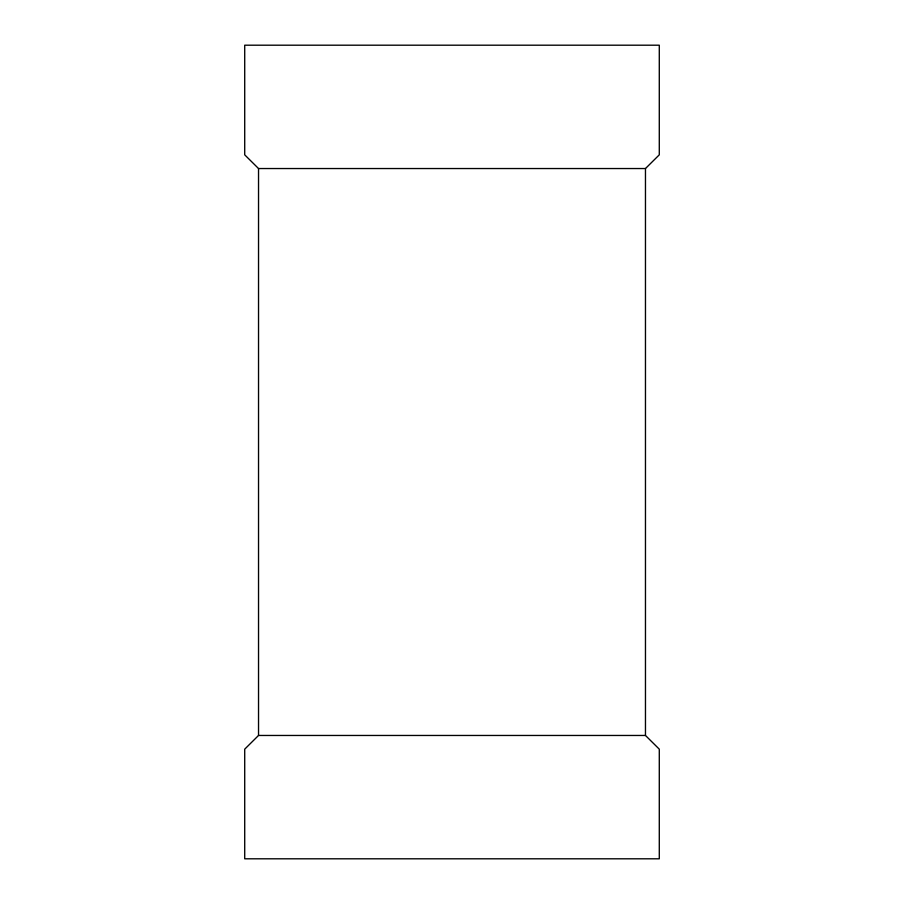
<?xml version="1.0" encoding="UTF-8"?>
<svg xmlns="http://www.w3.org/2000/svg" width="904" height="904" viewBox="0 0 904 904"><rect width="100%" height="100%" fill="white"/><g stroke="black" fill="none" stroke-linecap="round" stroke-linejoin="round"><path stroke-width="1.36" d="M645.467 168.54L659.287 154.833L659.287 45.2L244.713 45.2L244.713 154.833L258.533 168.54L645.467 168.54L645.467 735.46L659.287 749.167L659.287 858.8L244.713 858.8L244.713 749.167L258.533 735.46L645.467 735.46M258.533 168.54L258.533 735.46"/></g></svg>
